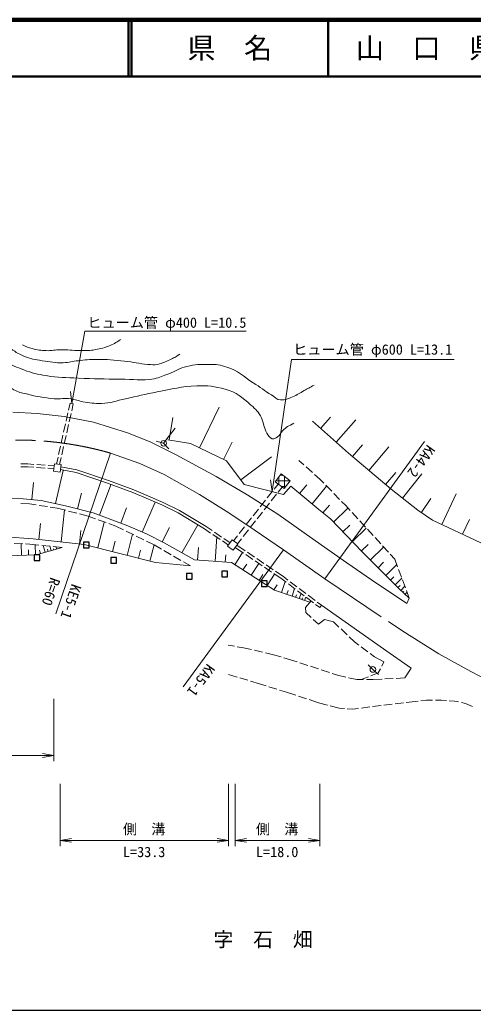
# Model space of a CAD drawing. Units: millimetres, scale not verified. Extents: x 40000 to 680000, y 20000 to 380000.
# Drawn here: x 278520 to 358630, y 205000 to 380000 of the extents above; entities that cross this region are included whole.
import ezdxf
from ezdxf.enums import TextEntityAlignment as Align

# ---------------------------------------------------------------- set-up
doc = ezdxf.new("R2010")
doc.units = ezdxf.units.MM
doc.header["$LTSCALE"] = 1000
doc.linetypes.add('CHAIN', pattern=[18.5, 12, -1.5, 3.5, -1.5])
for name, color, linetype, lineweight in [('M-BMK', 2, 'CHAIN', 13), ('M-BMK-ROW', 30, 'Continuous', 25), ('M-STR-HTXT', 7, 'Continuous', 13), ('M-TTL', 2, 'Continuous', 140), ('M-TTL-BAND', 7, 'Continuous', 25), ('M-TTL-LINE', 7, 'Continuous', 50), ('M-WORK', 1, 'Continuous', 13)]:
    doc.layers.add(name, color=color, linetype=linetype, lineweight=lineweight)
doc.layers.add('M-BMK-HTXT', color=7, linetype='Continuous')
doc.layers.add('M-TTL-TXT', color=7, linetype='Continuous')
doc.styles.add('ＭＳ ゴシック', font='')
doc.styles.get('ＭＳ ゴシック').set_extended_font_data('MS Gothic')

# ---------------------------------------------------------------- blocks, each defined once
blk = doc.blocks.new('open_arrow')
at = {"color": 0, "linetype": 'Continuous', "lineweight": -2}
blk.add_lwpolyline([(7.5, 1.25), (0, 0), (7.5, -1.25)], dxfattribs=at)

msp = doc.modelspace()

# ---------------------------------------------------------------- hatches: boundary and pattern name
at = {"layer": 'M-WORK'}
h = msp.add_hatch(dxfattribs=at)
h.set_pattern_fill('USER', color=256, style=0, pattern_type=2)
h.set_pattern_definition([(0, (326292, 298557), (-0, 1000), []), (90, (326292, 298557), (-1000, 0), [])])
h.paths.add_polyline_path([(326292, 298557), (324709, 299755), (323661, 298370), (325244, 297172)])

# ---------------------------------------------------------------- linework, layer by layer
at = {"layer": 'M-BMK'}
for p, q in [((294561, 303432), (299707, 301618)), ((299707, 301618), (304023, 299660)), ((304023, 299660), (310297, 296143)), ((310297, 296143), (315452, 292906)), ((315452, 292906), (319912, 289900)), ((319912, 289900), (325122, 286335)), ((325122, 286335), (332412, 281194)), ((332412, 281194), (346205, 271988)), ((346205, 271988), (352559, 267979)), ((352559, 267979), (358206, 264835)), ((358206, 264835), (361403, 263183))]:
    msp.add_line(p, q, dxfattribs=at)
msp.add_arc((278044, 245751), 60000, 74.02087, 92.88445, dxfattribs=at)
at = {"layer": 'M-BMK-ROW'}
for p, q in [((290767, 287709), (289767, 287709)), ((289767, 287709), (289767, 286709)), ((290767, 286709), (290767, 287709)), ((282076, 285472), (281076, 285472)), ((281076, 285472), (281076, 284472)), ((282076, 284472), (282076, 285472)), ((289767, 286709), (290767, 286709)), ((281076, 284472), (282076, 284472)), ((295583, 284993), (294583, 284993)), ((294583, 284993), (294583, 283993)), ((294583, 283993), (295583, 283993)), ((295583, 283993), (295583, 284993)), ((308956, 282142), (307956, 282142)), ((307956, 282142), (307956, 281142)), ((308956, 281142), (308956, 282142)), ((315244, 282595), (314244, 282595)), ((314244, 282595), (314244, 281595)), ((315244, 281595), (315244, 282595)), ((307956, 281142), (308956, 281142)), ((314244, 281595), (315244, 281595)), ((322253, 280861), (321253, 280861)), ((321253, 280861), (321253, 279861)), ((322253, 279861), (322253, 280861)), ((321253, 279861), (322253, 279861))]:
    msp.add_line(p, q, dxfattribs=at)
at = {"layer": 'M-STR-HTXT'}
for p, q in [((287702, 312226), (287465, 314301)), ((332412, 281194), (349998, 305499)), ((294561, 303432), (284891, 275034)), ((323138, 296637), (322829, 298702)), ((325122, 286335), (307389, 262137)), ((284537, 260000), (284537, 249000)), ((208500, 250000), (284537, 250000)), ((285680, 245000), (285680, 234000)), ((315390, 245000), (315390, 234000)), ((316584, 245000), (316584, 234000)), ((331516, 245000), (331516, 234000)), ((285680, 235000), (315390, 235000)), ((316584, 235000), (331516, 235000))]:
    msp.add_line(p, q, dxfattribs=at)
for points in [[(287702, 312226), (290000, 325000), (318500, 325000)], [(323138, 296637), (326500, 320000), (355250, 320000)]]:
    msp.add_lwpolyline(points, dxfattribs=at)
at = {"layer": 'M-TTL'}
msp.add_line((680000, 380000), (40000, 380000), dxfattribs=at)
at = {"layer": 'M-TTL-BAND'}
msp.add_line((40000, 205000), (579000, 205000), dxfattribs=at)
at = {"layer": 'M-TTL-LINE'}
for p, q in [((297750, 380000), (297750, 370000)), ((298250, 380000), (298250, 370000)), ((333000, 380000), (333000, 370000)), ((40000, 370000), (680000, 370000))]:
    msp.add_line(p, q, dxfattribs=at)
at = {"layer": 'M-WORK'}
for p, q in [((287122, 311021), (287394, 312241)), ((287394, 312241), (287954, 312134)), ((287954, 312134), (287685, 310930)), ((310250, 304374), (313727, 311537)), ((277299, 310643), (281561, 310430)), ((281561, 310430), (286383, 309924)), ((286383, 309924), (291525, 308885)), ((286686, 309069), (287013, 310533)), ((287576, 310442), (287249, 308978)), ((331671, 307800), (333417, 309770)), ((286250, 307117), (286577, 308581)), ((287140, 308490), (286812, 307026)), ((291525, 308885), (297545, 307047)), ((304906, 305773), (305565, 309699)), ((330253, 309058), (336593, 303437)), ((334429, 305356), (337920, 309295)), ((285814, 305165), (286141, 306629)), ((286703, 306538), (286376, 305074)), ((297545, 307047), (301568, 305448)), ((303939, 305172), (305964, 307872)), ((285378, 303213), (285705, 304677)), ((286267, 304586), (285940, 303122)), ((301568, 305448), (306124, 303131)), ((302607, 305563), (303939, 305172)), ((303939, 305172), (304881, 304178)), ((308668, 305142), (304699, 305808)), ((315035, 302052), (308668, 305142)), ((314537, 302293), (316023, 305355)), ((337301, 302839), (339062, 304923)), ((340218, 300374), (343740, 304541)), ((306124, 303131), (313210, 299321)), ((317575, 298693), (323004, 302800)), ((336593, 303437), (344159, 297043)), ((278692, 301513), (279944, 301539)), ((278702, 301013), (279929, 301039)), ((279929, 301039), (280987, 300953)), ((279944, 301539), (281028, 301451)), ((281526, 301411), (283021, 301289)), ((283520, 301249), (284604, 301161)), ((284479, 300230), (284656, 301551)), ((284656, 301551), (285804, 301397)), ((284996, 301505), (285269, 302725)), ((285831, 302634), (285562, 301430)), ((285804, 301397), (285627, 300076)), ((285788, 301036), (288586, 300481)), ((318179, 297896), (315035, 302052)), ((327814, 302158), (328730, 301335)), ((329101, 301001), (330217, 299998)), ((281485, 300912), (282980, 300791)), ((283479, 300750), (284537, 300664)), ((285627, 300076), (284479, 300230)), ((284823, 294511), (286173, 300386)), ((285690, 300546), (288457, 299997)), ((288457, 299997), (294030, 298119)), ((288586, 300481), (294197, 298590)), ((313210, 299321), (318805, 295991)), ((323661, 298370), (324709, 299755)), ((324709, 299755), (326292, 298557)), ((330589, 299664), (331504, 298841)), ((343162, 297886), (344939, 299989)), ((346155, 295458), (349581, 299770)), ((280674, 295226), (280925, 298229)), ((292589, 292460), (294600, 297839)), ((294030, 298119), (298506, 296467)), ((294197, 298590), (298691, 296932)), ((325105, 296137), (318179, 297896)), ((323485, 297077), (324189, 297970)), ((325244, 297172), (323661, 298370)), ((326384, 297576), (325105, 296137)), ((326292, 298557), (325244, 297172)), ((331339, 293500), (326384, 297576)), ((327961, 296279), (329246, 297842)), ((330149, 294479), (332720, 297605)), ((331504, 298841), (332225, 298108)), ((332575, 297752), (333627, 296682)), ((288730, 293567), (289430, 296352)), ((298506, 296467), (303621, 294283)), ((298691, 296932), (303830, 294737)), ((318805, 295991), (324133, 292634)), ((322247, 295506), (323176, 296684)), ((323880, 296161), (322952, 294983)), ((324889, 297441), (324190, 296553)), ((333977, 296325), (335029, 295256)), ((344159, 297043), (348821, 293340)), ((353068, 290828), (355600, 296229)), ((275139, 295489), (279109, 295356)), ((278723, 294554), (280219, 294452)), ((279109, 295356), (282305, 295090)), ((280219, 294452), (281420, 294275)), ((281915, 294202), (283399, 293983)), ((282305, 295090), (286595, 294104)), ((286595, 294104), (291470, 292878)), ((300116, 289494), (302418, 294796)), ((303621, 294283), (306498, 292871)), ((303830, 294737), (306738, 293310)), ((321009, 293935), (321938, 295113)), ((322642, 294590), (321713, 293412)), ((332078, 292886), (333221, 294260)), ((335379, 294899), (336100, 294166)), ((336100, 294166), (336890, 293303)), ((349463, 292912), (351117, 295394)), ((283894, 293910), (285095, 293733)), ((285095, 293733), (286642, 293329)), ((285803, 287753), (286413, 293389)), ((287126, 293203), (288578, 292824)), ((289061, 292698), (290609, 292294)), ((290609, 292294), (291871, 291839)), ((291470, 292878), (297597, 290587)), ((296379, 291043), (297391, 293750)), ((306498, 292871), (311160, 290047)), ((306738, 293310), (311430, 290468)), ((319771, 292365), (320700, 293543)), ((321404, 293019), (320475, 291841)), ((324133, 292634), (330207, 288372)), ((333391, 291795), (331339, 293500)), ((333947, 291225), (336504, 293724)), ((337228, 292934), (338241, 291828)), ((348821, 293340), (351459, 291582)), ((281859, 288180), (282163, 290998)), ((292280, 286695), (293442, 291248)), ((292341, 291669), (293752, 291160)), ((294223, 290991), (295485, 290536)), ((295485, 290536), (296861, 289861)), ((297597, 290587), (301034, 289096)), ((307165, 285831), (309969, 290769)), ((318533, 290794), (319461, 291972)), ((320166, 291449), (319237, 290271)), ((339038, 286014), (333391, 291795)), ((335620, 289513), (336843, 290708)), ((338578, 291459), (339591, 290353)), ((351459, 291582), (359984, 287586)), ((356733, 289109), (357961, 291728)), ((289073, 287398), (289327, 289734)), ((297310, 289641), (298657, 288981)), ((297490, 285365), (298440, 289087)), ((299106, 288761), (300453, 288100)), ((301034, 289096), (304044, 287604)), ((303698, 287775), (304959, 290319)), ((311160, 290047), (312241, 289315)), ((311430, 290468), (312516, 289732)), ((312654, 289034), (313896, 288192)), ((312930, 289451), (314171, 288610)), ((316281, 287937), (316985, 288831)), ((317295, 289223), (318223, 290401)), ((318928, 289878), (317999, 288700)), ((337293, 287800), (339740, 290190)), ((339929, 289984), (340942, 288877)), ((280889, 288285), (275974, 288644)), ((277536, 287489), (279034, 287415)), ((278823, 285382), (278752, 287429)), ((279533, 287390), (280303, 287352)), ((280303, 287352), (281903, 287183)), ((286187, 287712), (280889, 288285)), ((281318, 285470), (281255, 287252)), ((282401, 287131), (283892, 286974)), ((282992, 285911), (282657, 287104)), ((289863, 287312), (286187, 287712)), ((302491, 284089), (289863, 287312)), ((294885, 286030), (295360, 287891)), ((300902, 287880), (302278, 287206)), ((301522, 284336), (302257, 287216)), ((302278, 287206), (303528, 286482)), ((304044, 287604), (309386, 284570)), ((313022, 284303), (313346, 288719)), ((314310, 287912), (315390, 287180)), ((314585, 288329), (315671, 287594)), ((315237, 286980), (316058, 288101)), ((316058, 288101), (317028, 287391)), ((317028, 287391), (316207, 286270)), ((318313, 286188), (316864, 287167)), ((317690, 288307), (316990, 287420)), ((330207, 288372), (336308, 284029)), ((338887, 286169), (340052, 287307)), ((341280, 288509), (342292, 287402)), ((342630, 287034), (343643, 285927)), ((261348, 284768), (281435, 285474)), ((280071, 285426), (280039, 286317)), ((281435, 285474), (285990, 286753)), ((282157, 285677), (281990, 286273)), ((283529, 286062), (283421, 286445)), ((284065, 286212), (283850, 286978)), ((284390, 286921), (285990, 286753)), ((284546, 286347), (284492, 286539)), ((285028, 286483), (284920, 286866)), ((299506, 284851), (299874, 286291)), ((303960, 286231), (305258, 285479)), ((309930, 284530), (310092, 286738)), ((314812, 284171), (314906, 285450)), ((316207, 286270), (315237, 286980)), ((316496, 283718), (317876, 285880)), ((318028, 285777), (316584, 286753)), ((319685, 284657), (318442, 285497)), ((319970, 285068), (318727, 285908)), ((345512, 279487), (339038, 286014)), ((340492, 284549), (342805, 286843)), ((343981, 285558), (344771, 284695)), ((308672, 283503), (302491, 284089)), ((305691, 285229), (306989, 284477)), ((307422, 284226), (308672, 283503)), ((315913, 284090), (309386, 284570)), ((323505, 279242), (315913, 284090)), ((317955, 282786), (318621, 283829)), ((319415, 281854), (320747, 283939)), ((321342, 283537), (320099, 284377)), ((321627, 283948), (320384, 284788)), ((323284, 282828), (322041, 283668)), ((336308, 284029), (340677, 281072)), ((341837, 283192), (342806, 284153)), ((343183, 281835), (345121, 283758)), ((344771, 284695), (345267, 283366)), ((320823, 280954), (321466, 281960)), ((322999, 282417), (321756, 283257)), ((322232, 280055), (323516, 282067)), ((324857, 281161), (323413, 282137)), ((325147, 281568), (323698, 282548)), ((345442, 282898), (345967, 281493)), ((323432, 279289), (323979, 280146)), ((324768, 278806), (325432, 280728)), ((325589, 280610), (324857, 281161)), ((325885, 281013), (325147, 281568)), ((327187, 279407), (325989, 280309)), ((327483, 279811), (326284, 280713)), ((340677, 281072), (346884, 276889)), ((344008, 281004), (344601, 281593)), ((344832, 280173), (346020, 281351)), ((345338, 279663), (345702, 280024)), ((346142, 281024), (346666, 279619)), ((329787, 277074), (323505, 279242)), ((325695, 278486), (325923, 279148)), ((326621, 278167), (327078, 279490)), ((327259, 277946), (327416, 278402)), ((328786, 278205), (327587, 279107)), ((329081, 278608), (327883, 279510)), ((327897, 277726), (328211, 278637)), ((330679, 277406), (329481, 278308)), ((347337, 277822), (345512, 279487)), ((345860, 279170), (346551, 279928)), ((346229, 278833), (346402, 279022)), ((346598, 278496), (346944, 278875)), ((346841, 279151), (347337, 277822)), ((328369, 277563), (328474, 277866)), ((328842, 277400), (329051, 278006)), ((329013, 276146), (329981, 277306)), ((330384, 277003), (329185, 277905)), ((331516, 276151), (330783, 276702)), ((331816, 276551), (331079, 277105)), ((331516, 276151), (331816, 276551)), ((331816, 276551), (342781, 268856)), ((346884, 276889), (347337, 277822)), ((329066, 275257), (329013, 276146)), ((330001, 274397), (329066, 275257)), ((331304, 273197), (330369, 274058)), ((332369, 274032), (331304, 273197)), ((333968, 273615), (332369, 274032)), ((334917, 272707), (333968, 273615)), ((336363, 271325), (335279, 272361)), ((337674, 270071), (336724, 270979)), ((338421, 269506), (337674, 270071)), ((316451, 269312), (315352, 269497)), ((318043, 269044), (316944, 269229)), ((319476, 268713), (318043, 269044)), ((321424, 268262), (319963, 268600)), ((323344, 267819), (321911, 268150)), ((324703, 267411), (323344, 267819)), ((340017, 268301), (338820, 269205)), ((341164, 267434), (340416, 267999)), ((342781, 268856), (347697, 265459)), ((326541, 266860), (325182, 267267)), ((327516, 266540), (326541, 266860)), ((329416, 265917), (327991, 266384)), ((340070, 266025), (340899, 265208)), ((342869, 266555), (341164, 267434)), ((342477, 265792), (342869, 266555)), ((316914, 263857), (315382, 264313)), ((331317, 265294), (329891, 265761)), ((333217, 264671), (331792, 265138)), ((334667, 264195), (333692, 264515)), ((340571, 264092), (341856, 264583)), ((340899, 265208), (341893, 264344)), ((341856, 264583), (342248, 265347)), ((347697, 265459), (346578, 263701)), ((318831, 263286), (317393, 263714)), ((320843, 262688), (319310, 263144)), ((322047, 262313), (320843, 262688)), ((336128, 263864), (334667, 264195)), ((338077, 263423), (336616, 263754)), ((339265, 263423), (338077, 263423)), ((338819, 263423), (340104, 263914)), ((340954, 263423), (339765, 263423)), ((342517, 263500), (340954, 263423)), ((344515, 263599), (343017, 263525)), ((346578, 263701), (345014, 263624)), ((323957, 261719), (322524, 262164)), ((325638, 261196), (324434, 261570)), ((327275, 260655), (325638, 261196)), ((329174, 260028), (327750, 260498)), ((331286, 259331), (329649, 259871)), ((332883, 258903), (331286, 259331)), ((344328, 259047), (342839, 258870)), ((346314, 259283), (344825, 259106)), ((347874, 259468), (346811, 259342)), ((348887, 259583), (347874, 259468)), ((350396, 259753), (349384, 259639)), ((351452, 259760), (350396, 259753)), ((353007, 259770), (351952, 259763)), ((353912, 259708), (353007, 259770)), ((355316, 259611), (354411, 259673)), ((356057, 259464), (355316, 259611)), ((357288, 259220), (356547, 259367)), ((358535, 258642), (357288, 259220)), ((334963, 258345), (333366, 258773)), ((335885, 258293), (334963, 258345)), ((337307, 258212), (336384, 258264)), ((338370, 258338), (337307, 258212)), ((340356, 258574), (338867, 258397)), ((342342, 258811), (340853, 258634))]:
    msp.add_line(p, q, dxfattribs=at)
for centre in [(303939, 305172), (340899, 265208)]:
    msp.add_circle(centre, 500, dxfattribs=at)
for points, knots in [([(228857, 307609), (229465, 309338), (229696, 309901), (230416, 311285), (231348, 313079), (232033, 314012), (233333, 315561), (234858, 317378), (235732, 318437), (237649, 319837), (239351, 321080), (240491, 321520), (242444, 322314), (244178, 323020), (245223, 323223), (247040, 323673), (249426, 324264), (250801, 324433), (253233, 324792), (254693, 325007), (255515, 325162), (256990, 325191), (258601, 325223), (259525, 325223), (261106, 324912), (263663, 324408), (265088, 323918), (267420, 322754), (269353, 321789), (270259, 320921), (271935, 319557), (273299, 318448), (273980, 317729), (275292, 316560), (276134, 315810), (276469, 315197), (277450, 314642), (278253, 314187), (278789, 314094), (279688, 313882), (281583, 313435), (282661, 313192), (284603, 313043), (285739, 312956), (286389, 313183), (287520, 313043), (288365, 312939), (288798, 312666), (289638, 312524), (290921, 312306), (291654, 312179), (292955, 312204), (294641, 312237), (295538, 312704), (297191, 313043), (299380, 313492), (300588, 313837), (302785, 314242), (305503, 314744), (307016, 315241), (309778, 315321), (311758, 315378), (312909, 315266), (314814, 314722), (316821, 314148), (317791, 313292), (319369, 311924), (320224, 311183), (320711, 310703), (321207, 309686), (321701, 308675), (321598, 307940), (322166, 306969), (322440, 306502), (322605, 306119), (323125, 305970), (323491, 305865), (323730, 306076), (324045, 306290), (324494, 306596), (324543, 306980), (324924, 307369), (325593, 308052), (325999, 308210), (326962, 308727)], [0, 0, 0, 0, 1, 1, 1, 2, 2, 2, 3, 3, 3, 4, 4, 4, 5, 5, 5, 6, 6, 6, 7, 7, 7, 8, 8, 8, 9, 9, 9, 10, 10, 10, 11, 11, 11, 12, 12, 12, 13, 13, 13, 14, 14, 14, 15, 15, 15, 16, 16, 16, 17, 17, 17, 18, 18, 18, 19, 19, 19, 20, 20, 20, 21, 21, 21, 22, 22, 22, 23, 23, 23, 24, 24, 24, 25, 25, 25, 26, 26, 26, 27, 27, 27, 28, 28, 28, 28]), ([(274403, 324237), (275368, 323195), (275696, 322835), (276667, 322106), (277608, 321400), (278166, 321014), (279251, 320561), (280449, 320061), (281195, 319971), (282475, 319762), (283919, 319525), (284742, 319369), (286205, 319415), (287233, 319448), (287792, 319657), (288816, 319762), (290092, 319892), (290809, 319997), (292092, 320001), (294032, 320008), (295118, 319881), (297048, 319682), (298656, 319515), (299536, 319229), (301150, 319122), (301825, 319078), (302222, 318974), (302882, 319122), (303759, 319319), (304227, 319537), (305040, 319922), (305752, 320258), (306005, 320409), (306798, 320907)], [0, 0, 0, 0, 1, 1, 1, 2, 2, 2, 3, 3, 3, 4, 4, 4, 5, 5, 5, 6, 6, 6, 7, 7, 7, 8, 8, 8, 9, 9, 9, 10, 10, 10, 11, 11, 11, 11]), ([(273479, 322289), (274405, 321054), (274797, 320550), (275903, 319732), (277071, 318868), (277901, 318647), (279260, 318133), (280728, 317578), (281603, 317393), (283149, 317121), (285359, 316733), (286637, 316808), (288877, 316695), (291767, 316548), (293390, 316531), (296283, 316508), (298614, 316489), (299954, 316191), (302251, 316588), (303301, 316770), (303837, 317092), (304835, 317467), (306085, 317937), (306708, 318430), (308005, 318746), (309528, 319117), (310434, 319128), (312001, 319119), (313233, 319112), (313946, 319018), (315118, 318639), (317126, 317991), (317970, 316995), (319754, 315869), (321042, 315055), (321702, 314502), (323004, 313711), (323613, 313341), (323891, 312874), (324602, 312832), (325452, 312782), (325915, 313081), (326707, 313391), (327552, 313722), (327962, 314047), (328758, 314483), (329449, 314862), (329669, 314986), (330517, 315469)], [0, 0, 0, 0, 1, 1, 1, 2, 2, 2, 3, 3, 3, 4, 4, 4, 5, 5, 5, 6, 6, 6, 7, 7, 7, 8, 8, 8, 9, 9, 9, 10, 10, 10, 11, 11, 11, 12, 12, 12, 13, 13, 13, 14, 14, 14, 15, 15, 15, 16, 16, 16, 16]), ([(278985, 322586), (279744, 322212), (280018, 322099), (280717, 321893), (281644, 321619), (282202, 321601), (283168, 321547), (284167, 321490), (284724, 321694), (285725, 321706), (287038, 321722), (287769, 321542), (289082, 321547), (290030, 321550), (290571, 321499), (291506, 321653), (292567, 321828), (293173, 321944), (294170, 322346), (295055, 322702), (295389, 322899), (296328, 323491)], [0, 0, 0, 0, 1, 1, 1, 2, 2, 2, 3, 3, 3, 4, 4, 4, 5, 5, 5, 6, 6, 6, 7, 7, 7, 7])]:
    msp.add_open_spline(points, degree=3, knots=knots, dxfattribs=at)

# ---------------------------------------------------------------- block references
at = {"layer": 'M-STR-HTXT', "xscale": 267, "yscale": 267, "rotation": 180}
for p in [(284537, 250000), (315390, 235000), (331516, 235000)]:
    msp.add_blockref('open_arrow', p, dxfattribs=at)
at = {"layer": 'M-STR-HTXT', "xscale": 267, "yscale": 267}
for p in [(285680, 235000), (316584, 235000)]:
    msp.add_blockref('open_arrow', p, dxfattribs=at)

# ---------------------------------------------------------------- texts
at = {"layer": 'M-BMK-HTXT', "style": 'ＭＳ ゴシック'}
msp.add_text('字\u3000石\u3000畑', height=2566, dxfattribs=at).set_placement((321500, 217500), align=Align.MIDDLE_CENTER)
at = {"layer": 'M-STR-HTXT', "style": 'ＭＳ ゴシック'}
for s, p in [('ヒューム管 φ400 L=10.5', (304500, 326500)), ('ヒューム管 φ600 L=13.1', (340875, 321750)), ('側\u3000溝', (300500, 237000)), ('側\u3000溝', (324000, 237000))]:
    msp.add_text(s, height=1833, dxfattribs=at).set_placement(p, align=Align.MIDDLE_CENTER)
for s, rotation, p in [('KA4-2', 234.113, (349456, 302001)), ('R=60', 251.195, (284032, 278943)), ('KE5-1', 251.195, (287569, 277205)), ('KA5-1', 233.765, (310549, 263298))]:
    msp.add_text(s, height=1833, rotation=rotation, dxfattribs=at).set_placement(p, align=Align.MIDDLE_CENTER)
for s, p in [('L=33.3', (300500, 231500)), ('L=18.0', (324000, 231500))]:
    msp.add_text(s, height=1833, dxfattribs=at).set_placement(p, align=Align.BOTTOM_CENTER)
at = {"layer": 'M-TTL-TXT', "style": 'ＭＳ ゴシック'}
for s, p in [('県\u3000名', (315625, 375000)), ('山\u3000口\u3000県', (350375, 375000))]:
    msp.add_text(s, height=3666, dxfattribs=at).set_placement(p, align=Align.MIDDLE_CENTER)

doc.saveas('drawing.dxf')
